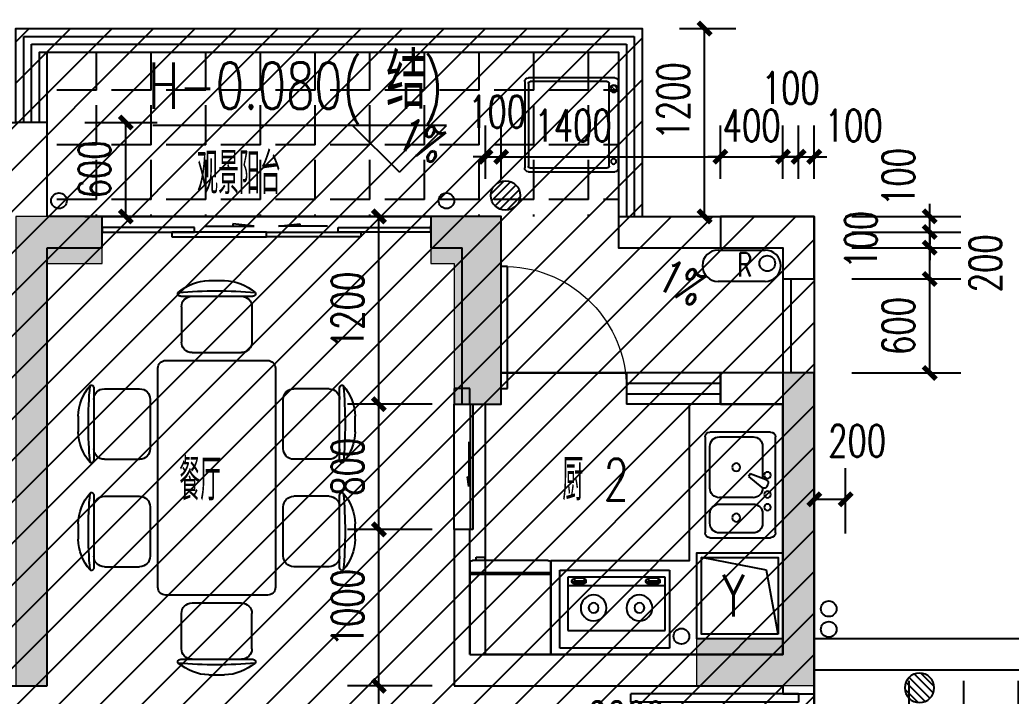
# Model space of a CAD drawing. Extents: x 184967 to 628822, y -100826 to 121332.
# Drawn here: x 264050 to 270383, y 16157 to 20479 of the extents above; entities that cross this region are included whole.
import ezdxf

# ---------------------------------------------------------------- set-up
doc = ezdxf.new("R2010")
doc.units = 0
doc.header["$MEASUREMENT"] = 0
for name, color, linetype in [('1-涂料1', 251, 'Continuous'), ('DIM_ELEV', 3, 'Continuous'), ('EQUIP_地漏', 7, 'Continuous'), ('fur', 252, 'Continuous'), ('lvtry', 9, 'Continuous'), ('PS', 60, 'Continuous'), ('pub_dim1', 190, 'Continuous'), ('PUB_TEXT', 7, 'Continuous'), ('TEXT', 7, 'Continuous'), ('VPIPE-凝结', 150, 'TG_N'), ('VPIPE-废水', 31, 'TG_F'), ('VPIPE-直饮', 140, 'TG_Y'), ('VPIPE-给水', 3, 'TG_J'), ('VPIPE-雨水', 4, 'TG_Y'), ('WALL', 145, 'Continuous'), ('WINDOW', 141, 'Continuous'), ('栏杆', 4, 'Continuous'), ('热水器', 1, 'Continuous'), ('看线', 67, 'Continuous'), ('面积匡算', 1, 'Continuous')]:
    doc.layers.add(name, color=color, linetype=linetype)
doc.layers.add('4#6#-col-2F~31F$0$COLU', color=7, linetype='Continuous', lineweight=0)
doc.layers.add('4#6#-col-2F~31F$0$COLU_HATCH', color=251, linetype='Continuous', lineweight=0)
doc.styles.add('_TCH_DIM', font='SIMPLEX', dxfattribs={"bigfont": 'GBCBIG'})
doc.styles.add('_TCH_DIM_T3', font='SIMPLEX', dxfattribs={"width": 0.705882, "bigfont": 'GBCBIG'})
doc.styles.add('DIM_FONT', font='SIMPLEX.shx', dxfattribs={"width": 0.8})
doc.styles.add('TG_LINETYPE', font='GBXWXT', dxfattribs={"width": 0.7, "height": 3, "bigfont": 'GBCBIG'})
doc.styles.add('宋体', font='romans.shx', dxfattribs={"height": 2, "bigfont": 'gbcbig.shx'})
doc.linetypes.add('TG_F', pattern='A,3,-0.34,["F",TG_LINETYPE,S=0.1,R=0,X=-0.2,Y=-0.08],0', length=3.34)
doc.linetypes.add('TG_J', pattern='A,3,-0.34,["J",TG_LINETYPE,S=0.1,R=0,X=-0.2,Y=-0.08],0', length=3.34)
doc.linetypes.add('TG_N', pattern='A,3,-0.34,["N",TG_LINETYPE,S=0.1,R=0,X=-0.23,Y=-0.08],0', length=3.34)
doc.linetypes.add('TG_Y', pattern='A,3,-0.34,["Y",TG_LINETYPE,S=0.1,R=0,X=-0.23,Y=-0.08],0', length=3.34)
doc.dimstyles.new('_TCH_ARCH&&80', dxfattribs={"dimtxt": 204, "dimasz": 80, "dimexe": 200, "dimexo": 240, "dimgap": 98, "dimtad": 1, "dimdec": 0, "dimzin": 0, "dimdsep": 46, "dimtxsty": '_TCH_DIM_T3', "dimblk": 'ARCHTICK', "dimcen": 0.09, "dimclrt": 7, "dimazin": 2, "dimtfac": 1, "dimtdec": 0, "dimtix": 1, "dimtmove": 2, "dimatfit": 3, "dimfxl": 0, "dimtolj": 1, "dimtzin": 0, "dimarcsym": 0})

# ---------------------------------------------------------------- blocks, each defined once
blk = doc.blocks.new('A$C1C2A28CF')
for p, q in [((835.4, 2520), (934.6, 2520)), ((655, 2420), (1115, 2420)), ((660, 2352.5), (660, 2127.5)), ((1110, 2352.5), (1110, 2127.5)), ((727.5, 2060), (1042.5, 2060)), ((1210, 2010), (560, 2010)), ((510, 1960), (510, 560)), ((1260, 560), (1260, 1960)), ((100, 1373.4), (100, 1833.4)), ((167.5, 1828.4), (392.5, 1828.4)), ((1602.5, 1828.4), (1377.5, 1828.4)), ((1670, 1833.4), (1670, 1373.4)), ((460, 1445.9), (460, 1760.9)), ((1310, 1760.9), (1310, 1445.9)), ((0, 1553.8), (0, 1653)), ((1770, 1653), (1770, 1553.8)), ((167.5, 1378.4), (392.5, 1378.4)), ((1602.5, 1378.4), (1377.5, 1378.4)), ((100, 686.6), (100, 1146.6)), ((167.5, 1141.6), (392.5, 1141.6)), ((1602.5, 1141.6), (1377.5, 1141.6)), ((1670, 1146.6), (1670, 686.6)), ((460, 759.1), (460, 1074.1)), ((1310, 1074.1), (1310, 759.1)), ((0, 867), (0, 966.2)), ((1770, 966.2), (1770, 867)), ((167.5, 691.6), (392.5, 691.6)), ((1602.5, 691.6), (1377.5, 691.6)), ((560, 510), (1210, 510)), ((727.5, 460), (1042.5, 460)), ((660, 167.5), (660, 392.5)), ((1110, 167.5), (1110, 392.5)), ((655, 100), (1115, 100)), ((835.4, 0), (934.6, 0))]:
    blk.add_line(p, q)
for centre, radius, start, end in [((845.2, 2204.6), 315.6, 91.76514, 130.72654), ((924.8, 2204.6), 315.6, 49.27346, 88.23486), ((645.8, 2436.1), 10, 130.72654, 202.66999), ((655, 2440), 20, 202.66999, 270), ((885, -257.8), 2712.7, 84.8023, 95.1977), ((727.5, 2352.5), 67.5, 90, 180), ((1042.5, 2352.5), 67.5, 0, 90), ((1115, 2440), 20, 270, 337.33001), ((1124.2, 2436.1), 10, 337.33001, 49.27346), ((727.5, 2127.5), 67.5, 180, 270), ((1042.5, 2127.5), 67.5, 270, 0), ((560, 1960), 50, 90, 180), ((1210, 1960), 50, 0, 90), ((315.4, 1643.3), 315.6, 139.27346, 178.23486), ((2777.8, 1603.4), 2712.7, 174.8023, 185.1977), ((83.9, 1842.6), 10, 67.33001, 139.27346), ((80, 1833.4), 20, 0, 67.33001), ((1690, 1833.4), 20, 112.66999, 180), ((1686.1, 1842.6), 10, 40.72654, 112.66999), ((-1007.8, 1603.4), 2712.7, 354.8023, 5.1977), ((1454.6, 1643.3), 315.6, 1.76514, 40.72654), ((167.5, 1760.9), 67.5, 90, 180), ((392.5, 1760.9), 67.5, 0, 90), ((1377.5, 1760.9), 67.5, 90, 180), ((1602.5, 1760.9), 67.5, 0, 90), ((315.4, 1563.6), 315.6, 181.76514, 220.72654), ((1454.6, 1563.6), 315.6, 319.27346, 358.23486), ((167.5, 1445.9), 67.5, 180, 270), ((392.5, 1445.9), 67.5, 270, 0), ((1377.5, 1445.9), 67.5, 180, 270), ((1602.5, 1445.9), 67.5, 270, 0), ((83.9, 1364.2), 10, 220.72654, 292.66999), ((80, 1373.4), 20, 292.66999, 0), ((1690, 1373.4), 20, 180, 247.33001), ((1686.1, 1364.2), 10, 247.33001, 319.27346), ((315.4, 956.4), 315.6, 139.27346, 178.23486), ((2777.8, 916.6), 2712.7, 174.8023, 185.1977), ((83.9, 1155.8), 10, 67.33001, 139.27346), ((80, 1146.6), 20, 0, 67.33001), ((167.5, 1074.1), 67.5, 90, 180), ((392.5, 1074.1), 67.5, 0, 90), ((1377.5, 1074.1), 67.5, 90, 180), ((1602.5, 1074.1), 67.5, 0, 90), ((1690, 1146.6), 20, 112.66999, 180), ((1686.1, 1155.8), 10, 40.72654, 112.66999), ((-1007.8, 916.6), 2712.7, 354.8023, 5.1977), ((1454.6, 956.4), 315.6, 1.76514, 40.72654), ((315.4, 876.7), 315.6, 181.76514, 220.72654), ((1454.6, 876.7), 315.6, 319.27346, 358.23486), ((167.5, 759.1), 67.5, 180, 270), ((392.5, 759.1), 67.5, 270, 0), ((1377.5, 759.1), 67.5, 180, 270), ((1602.5, 759.1), 67.5, 270, 0), ((83.9, 677.4), 10, 220.72654, 292.66999), ((80, 686.6), 20, 292.66999, 0), ((1690, 686.6), 20, 180, 247.33001), ((1686.1, 677.4), 10, 247.33001, 319.27346), ((560, 560), 50, 180, 270), ((1210, 560), 50, 270, 0), ((727.5, 392.5), 67.5, 90, 180), ((1042.5, 392.5), 67.5, 0, 90), ((727.5, 167.5), 67.5, 180, 270), ((1042.5, 167.5), 67.5, 270, 0), ((645.8, 83.9), 10, 157.33001, 229.27346), ((655, 80), 20, 90, 157.33001), ((845.2, 315.4), 315.6, 229.27346, 268.23486), ((885, 2777.8), 2712.7, 264.8023, 275.1977), ((924.8, 315.4), 315.6, 271.76514, 310.72654), ((1115, 80), 20, 22.66999, 90), ((1124.2, 83.9), 10, 310.72654, 22.66999)]:
    blk.add_arc(centre, radius, start, end)
blk = doc.blocks.new('$PLAN$00000400')
at = {"layer": 'lvtry', "linetype": 'ByBlock'}
for p, q in [((-517, 0), (0, 0)), ((-517, -583.8), (-517, 0)), ((0, 0), (0, -583.8)), ((0, -511.5), (-517, -511.5)), ((0, -522.6), (-517, -522.6)), ((-16.7, -600.4), (-500.3, -600.4)), ((-477.5, -600.4), (-477.5, -622.7)), ((-477.5, -622.7), (-421.9, -622.7)), ((-421.9, -622.7), (-421.9, -600.4))]:
    blk.add_line(p, q, dxfattribs=at)
for centre, start, end in [((-500.3, -583.8), 180, 270), ((-16.7, -583.8), 270, 0)]:
    blk.add_arc(centre, 16.7, start, end, dxfattribs=at)
blk = doc.blocks.new('A$C59110635')
at = {"layer": 'lvtry', "ltscale": 10000}
for p, q in [((54.9, 539), (470, 620)), ((-20, 130), (54.9, 539))]:
    blk.add_line(p, q, dxfattribs=at)
for points in [[(-50, 100), (500, 100), (500, 650), (-50, 650)], [(-20, 130), (470, 130), (470, 620), (-20, 620)]]:
    blk.add_lwpolyline(points, close=True, dxfattribs=at)
at = {"layer": 'PUB_TEXT', "style": '宋体', "width": 0.7}
blk.add_text('Y', height=265.8, dxfattribs=at).set_placement((193.9, 243.8))
blk = doc.blocks.new('$TwtSys$00000141')
for p, q in [((-94.2, 7.7), (-10.1, 91.8)), ((-94.2, 7.7), (-10.1, 91.8)), ((-87.2, -35.1), (35.1, 87.2)), ((-87.2, -35.1), (35.1, 87.2)), ((-66.5, -66.5), (66.5, 66.5)), ((-66.5, -66.5), (66.5, 66.5)), ((-32.4, -87.1), (87.6, 32.9)), ((-32.4, -87.1), (87.6, 32.9)), ((11.4, -92.3), (92.3, -11.4)), ((11.4, -92.3), (92.3, -11.4))]:
    blk.add_line(p, q)
blk.add_circle((0, 0), 94)
blk.add_circle((0, 0), 94)
blk = doc.blocks.new('R')
at = {"layer": '热水器'}
for points in [[(394599.3, -34606.2), (394899.3, -34606.2)], [(394899.3, -34806.2), (394599.3, -34806.2)]]:
    blk.add_lwpolyline(points, dxfattribs=at)
for centre, start, end in [((394599.3, -34706.2), 90, 270), ((394899.3, -34706.2), 270, 90)]:
    blk.add_arc(centre, 100, start, end, dxfattribs=at)
at = {"layer": '热水器', "style": '宋体', "width": 0.7}
blk.add_text('R', height=151.9, dxfattribs=at).set_placement((394721.3, -34776.2))
blk = doc.blocks.new('M_E25ESP')
at = {"layer": 'lvtry'}
for p, q in [((30.7, 337.5), (419.3, 337.5)), ((0, -306.8), (0, 306.8)), ((358, 306.8), (143.2, 306.8)), ((450, 306.8), (450, -306.8)), ((81.8, 245.5), (81.8, 40)), ((419.3, -20.5), (419.3, 245.5)), ((58.9, 31.4), (162.5, 70.2)), ((162.5, 70.2), (172.8, 52.5)), ((48.4, 2), (56.6, -12.3)), ((172.8, 52.5), (87.3, -17.8)), ((143.2, -81.8), (358, -81.8)), ((358, -122.7), (143.2, -122.7)), ((81.8, -184.1), (81.8, -245.5)), ((419.3, -245.5), (419.3, -184.1)), ((143.2, -306.8), (358, -306.8)), ((419.3, -337.5), (30.7, -337.5))]:
    blk.add_line(p, q, dxfattribs=at)
for centre, radius in [((250.6, 112.5), 25.6), ((51.1, 61.4), 20.5), ((51.1, -61.4), 20.5), ((51.1, -143.2), 20.5), ((250.6, -209.7), 25.6)]:
    blk.add_circle(centre, radius, dxfattribs=at)
for centre, radius, start, end in [((30.7, 306.8), 30.7, 90, 180), ((419.3, 306.8), 30.7, 0, 90), ((143.2, 245.5), 61.4, 90, 180), ((358, 245.5), 61.4, 0, 90), ((66.1, 12.3), 20.5, 110.53768, 210), ((74.3, -2), 20.5, 210, 309.46232), ((143.2, -20.5), 61.4, 180, 270), ((358, -20.5), 61.4, 270, 0), ((143.2, -184.1), 61.4, 90, 180), ((358, -184.1), 61.4, 0, 90), ((143.2, -245.5), 61.4, 180, 270), ((358, -245.5), 61.4, 270, 0), ((30.7, -306.8), 30.7, 180, 270), ((419.3, -306.8), 30.7, 270, 0)]:
    blk.add_arc(centre, radius, start, end, dxfattribs=at)
at = {"layer": 'lvtry', "style": 'DIM_FONT', "width": 0.8, "flags": 9}
for tag in ['YSIZE', 'XSIZE']:
    blk.add_attdef(tag, (0, 0), '', height=0.5, dxfattribs=at)
blk = doc.blocks.new('$DorLib2D$00000001')
for p, q in [((0.45, 0.975), (0.5, 0.975)), ((0.45, 0), (0.45, 0.975)), ((0.5, 0), (0.5, 0.975)), ((0.5, 0), (0.45, 0))]:
    blk.add_line(p, q)
at = {"lineweight": 13}
blk.add_arc((0.475, 0), 0.975, 91.46928, 180, dxfattribs=at)
blk = doc.blocks.new('$DORLIB2D$00000129')
at = {"color": 0, "linetype": 'Continuous'}
for p, q in [((-0.5, 0.545), (-0.5, 0.6866)), ((-0.5, 0.6866), (0.5, 0.6866)), ((0.5, 0.6866), (0.5, 0.545)), ((0.5, 0.545), (-0.5, 0.545)), ((-0.5, 0.5), (-0.5, 0.545)), ((0.5, 0.5), (0.5, 0.545)), ((-0.2, 0.4375), (0.1584, 0.4375)), ((0.1584, 0.4375), (0.0804, 0.3408)), ((0.0804, 0.3408), (0.0804, 0.4375))]:
    blk.add_line(p, q, dxfattribs=at)
blk = doc.blocks.new('$plan$00001601')
at = {"layer": 'lvtry'}
for p, q in [((-350, 15.5, 0), (350, 15.5, 0)), ((-350, -484.5, 0), (-350, 15.5, 0)), ((350, 15.5, 0), (350, -484.5, 0)), ((-323.5, -97.6, 0), (-323.5, -440, 0)), ((299.3, -97.6, 0), (-323.5, -97.6, 0)), ((299.3, -440, 0), (299.3, -97.6, 0)), ((-323.5, -384.3, 0), (299.3, -384.3, 0)), ((-323.5, -440, 0), (299.3, -440, 0)), ((-290.9, -406.5, 0), (-290.8, -418.2, 0)), ((-215.7, -416, 0), (-280.4, -416, 0)), ((-280.4, -416, 0), (-280.4, -432.6, 0)), ((-280.4, -432.6, 0), (-215.7, -432.6, 0)), ((-215.7, -432.6, 0), (-215.7, -416, 0)), ((-199.1, -407.7, 0), (-199.1, -418.2, 0)), ((182.1, -406.5, 0), (182.2, -418.2, 0)), ((192.6, -416, 0), (192.6, -432.6, 0)), ((257.3, -416, 0), (192.6, -416, 0)), ((192.6, -432.6, 0), (257.3, -432.6, 0)), ((257.3, -432.6, 0), (257.3, -416, 0)), ((273.9, -407.7, 0), (273.9, -418.2, 0)), ((350, -484.5, 0), (-350, -484.5, 0))]:
    blk.add_line(p, q, dxfattribs=at)
for points in [[(-199.1, -407.7, 0.259034), (-201, -404.3, 0.076276), (-212.5, -399.3, 0.036515), (-226.1, -396.9, 0.026615), (-244.9, -395.9, 0.026615), (-263.8, -396.9, 0.036515), (-277.3, -399.3, 0.076276), (-288.9, -404.3, 0.259034), (-290.8, -407.7, 0.078462), (-290.6, -408.9, 0.056762)], [(-199.1, -418.2, 0.259034), (-201, -414.8, 0.076276), (-212.5, -409.9, 0.036515), (-226.1, -407.4, 0.026615), (-244.9, -406.4, 0.026615), (-263.8, -407.4, 0.036515), (-277.3, -409.9, 0.076276), (-288.9, -414.8, 0.259034), (-290.8, -418.2, 0.259034), (-288.9, -421.6, 0.056762), (-280.4, -425.6, 0.036515)], [(-215.7, -427.3, 0.008736), (-212.5, -426.6, 0.076276), (-201, -421.6, 0.259034), (-199.1, -418.2, 0.259034)], [(273.9, -407.7, 0.259034), (272, -404.3, 0.076276), (260.5, -399.3, 0.036515), (246.9, -396.9, 0.026615), (228.1, -395.9, 0.026615), (209.2, -396.9, 0.036515), (195.7, -399.3, 0.076276), (184.1, -404.3, 0.259034), (182.2, -407.7, 0.078462), (182.4, -408.9, 0.056762)], [(273.9, -418.2, 0.259034), (272, -414.8, 0.076276), (260.5, -409.9, 0.036515), (246.9, -407.4, 0.026615), (228.1, -406.4, 0.026615), (209.2, -407.4, 0.036515), (195.7, -409.9, 0.076276), (184.1, -414.8, 0.259034), (182.2, -418.2, 0.259034), (184.1, -421.6, 0.056762), (192.6, -425.6, 0.036515)], [(257.3, -427.3, 0.008736), (260.5, -426.6, 0.076276), (272, -421.6, 0.259034), (273.9, -418.2, 0.259034)]]:
    blk.add_lwpolyline(points, format="xyb", dxfattribs=at)
for centre, radius, start, end in [((-158.4, -243, 0), 82.5, 0.96398, 0), ((134.3, -243, 0), 82.5, 180, 179.03602), ((-158.4, -243, 0), 31.6, 0.65318, 0), ((134.3, -243, 0), 31.6, 180, 179.34682)]:
    blk.add_arc(centre, radius, start, end, dxfattribs=at)
blk = doc.blocks.new('$WINLIB2D$00000001')
at = {"color": 0}
for points in [[(-0.5, 0.5), (-0.5, -0.5)], [(-0.5, 0.5), (0.5, 0.5)], [(0.5, -0.5), (0.5, 0.5)], [(0.5, 0.167), (-0.5, 0.167)], [(0.5, -0.167), (-0.5, -0.167)], [(-0.5, -0.5), (0.5, -0.5)]]:
    blk.add_lwpolyline(points, dxfattribs=at)
blk = doc.blocks.new('$DorLib2D$00000138')
at = {"color": 0, "linetype": 'Continuous'}
for p, q in [((-0.2875, 0), (-0.2875, 0.1538)), ((-0.2875, 0.1538), (0, 0.1538)), ((0, 0.1538), (0, 0)), ((0.2875, 0.1538), (0, 0.1538)), ((0.2875, 0), (0.2875, 0.1538)), ((-0.5, -0.1399), (-0.5, 0)), ((-0.5, 0), (-0.2187, 0)), ((0, 0), (-0.2875, 0)), ((-0.2187, 0), (-0.2187, -0.1399)), ((0, 0), (0.2875, 0)), ((0.2187, 0), (0.2187, -0.1399)), ((0.5, 0), (0.2187, 0)), ((0.5, 0), (0.5, -0.1946)), ((0.5, -0.1399), (0.5, 0)), ((-0.2187, -0.1399), (-0.5, -0.1399)), ((0.2187, -0.1399), (0.5, -0.1399)), ((-0.1857, -0.186), (-0.037, -0.186)), ((-0.037, -0.186), (-0.1019, -0.2583)), ((-0.1019, -0.2583), (-0.1019, -0.186)), ((0.1857, -0.186), (0.037, -0.186)), ((0.037, -0.186), (0.1019, -0.2583)), ((0.1019, -0.2583), (0.1019, -0.186))]:
    blk.add_line(p, q, dxfattribs=at)
blk = doc.blocks.new('$plan$00000401')
for p, q in [((-276, 0), (276, 0)), ((-300, -576), (-300, -24)), ((-276, -528), (-276, -35.6)), ((-264, -23.6), (264, -23.6)), ((276, -35.6), (276, -528)), ((300, -24), (300, -576)), ((264, -540), (-264, -540)), ((276, -600), (-276, -600))]:
    blk.add_line(p, q)
at = {"lineweight": 13}
blk.add_line((-218.2, -581.8), (-242.5, -557.6), dxfattribs=at)
for centre, radius in [((-230.4, -569.7), 23.2), ((234, -568), 17.2)]:
    blk.add_circle(centre, radius)
blk.add_circle((-230.4, -569.7), 17.2, dxfattribs=at)
for centre, radius, start, end in [((-276, -24), 24, 90, 180), ((276, -24), 24, 0, 90), ((-264, -35.6), 12, 90, 180), ((264, -35.6), 12, 0, 90), ((-264, -528), 12, 180, 270), ((264, -528), 12, 270, 0), ((-276, -576), 24, 180, 270), ((276, -576), 24, 270, 0)]:
    blk.add_arc(centre, radius, start, end)
blk = doc.blocks.new('_ArchTick')
at = {"color": 0, "linetype": 'ByBlock', "const_width": 0.4}
blk.add_lwpolyline([(-0.5, -0.5), (0.5, 0.5)], dxfattribs=at)
blk = doc.blocks.new('*D508')
at = {"layer": 'Defpoints', "color": 0, "transparency": 16777216}
for p in [(9018.8, -2300), (9600, -2300), (9600, -3600)]:
    blk.add_point(p, dxfattribs=at)
at = {"layer": 'pub_dim1', "color": 0, "lineweight": -2, "transparency": 16777216}
for p, q in [((9360, -2300), (8818.8, -2300)), ((9018.8, -3600), (9018.8, -2300)), ((9360, -3600), (8818.8, -3600))]:
    blk.add_line(p, q, dxfattribs=at)
at = {"layer": 'pub_dim1', "color": 0, "lineweight": -2, "transparency": 16777216, "xscale": 80, "yscale": 80, "zscale": 80}
for p, rotation in [((9018.8, -2300), 90), ((9018.8, -3600), 270)]:
    blk.add_blockref('_ArchTick', p, dxfattribs=dict(at, rotation=rotation))
at = {"layer": 'pub_dim1', "color": 7, "transparency": 16777216, "insert": (8818.8, -2950), "char_height": 204, "attachment_point": 5, "rotation": 90, "style": '_TCH_DIM_T3'}
blk.add_mtext('\\A1;1300', dxfattribs=at)
blk = doc.blocks.new('*D509')
at = {"layer": 'Defpoints', "color": 0, "transparency": 16777216}
for p in [(9018.8, -1300), (9600, -1300), (9600, -2300)]:
    blk.add_point(p, dxfattribs=at)
at = {"layer": 'pub_dim1', "color": 0, "lineweight": -2, "transparency": 16777216}
for p, q in [((9360, -1300), (8818.8, -1300)), ((9018.8, -2300), (9018.8, -1300)), ((9360, -2300), (8818.8, -2300))]:
    blk.add_line(p, q, dxfattribs=at)
at = {"layer": 'pub_dim1', "color": 0, "lineweight": -2, "transparency": 16777216, "xscale": 80, "yscale": 80, "zscale": 80}
for p, rotation in [((9018.8, -1300), 90), ((9018.8, -2300), 270)]:
    blk.add_blockref('_ArchTick', p, dxfattribs=dict(at, rotation=rotation))
at = {"layer": 'pub_dim1', "color": 7, "transparency": 16777216, "insert": (8818.8, -1800), "char_height": 204, "attachment_point": 5, "rotation": 90, "style": '_TCH_DIM_T3'}
blk.add_mtext('\\A1;1000', dxfattribs=at)
blk = doc.blocks.new('*D510')
at = {"layer": 'Defpoints', "color": 0, "transparency": 16777216}
for p in [(9018.8, -500), (9600, -500), (9600, -1300)]:
    blk.add_point(p, dxfattribs=at)
at = {"layer": 'pub_dim1', "color": 0, "lineweight": -2, "transparency": 16777216}
for p, q in [((9360, -500), (8818.8, -500)), ((9018.8, -1300), (9018.8, -500)), ((9360, -1300), (8818.8, -1300))]:
    blk.add_line(p, q, dxfattribs=at)
at = {"layer": 'pub_dim1', "color": 0, "lineweight": -2, "transparency": 16777216, "xscale": 80, "yscale": 80, "zscale": 80}
for p, rotation in [((9018.8, -500), 90), ((9018.8, -1300), 270)]:
    blk.add_blockref('_ArchTick', p, dxfattribs=dict(at, rotation=rotation))
at = {"layer": 'pub_dim1', "color": 7, "transparency": 16777216, "insert": (8818.8, -900), "char_height": 204, "attachment_point": 5, "rotation": 90, "style": '_TCH_DIM_T3'}
blk.add_mtext('\\A1;800', dxfattribs=at)
blk = doc.blocks.new('*D511')
at = {"layer": 'Defpoints', "color": 0, "transparency": 16777216}
for p in [(9018.8, 700), (9600, 700), (9600, -500)]:
    blk.add_point(p, dxfattribs=at)
at = {"layer": 'pub_dim1', "color": 0, "lineweight": -2, "transparency": 16777216}
for p, q in [((9360, 700), (8818.8, 700)), ((9018.8, -500), (9018.8, 700)), ((9360, -500), (8818.8, -500))]:
    blk.add_line(p, q, dxfattribs=at)
at = {"layer": 'pub_dim1', "color": 0, "lineweight": -2, "transparency": 16777216, "xscale": 80, "yscale": 80, "zscale": 80}
for p, rotation in [((9018.8, 700), 90), ((9018.8, -500), 270)]:
    blk.add_blockref('_ArchTick', p, dxfattribs=dict(at, rotation=rotation))
at = {"layer": 'pub_dim1', "color": 7, "transparency": 16777216, "insert": (8818.8, 100), "char_height": 204, "attachment_point": 5, "rotation": 90, "style": '_TCH_DIM_T3'}
blk.add_mtext('\\A1;1200', dxfattribs=at)
blk = doc.blocks.new('*D512')
at = {"layer": 'Defpoints', "color": 0, "transparency": 16777216}
for p in [(9500, -2300), (11700, -2300), (11700, -2702)]:
    blk.add_point(p, dxfattribs=at)
at = {"layer": 'pub_dim1', "color": 0, "lineweight": -2, "transparency": 16777216}
for p, q in [((9500, -2540), (9500, -2902)), ((11700, -2540), (11700, -2902)), ((9500, -2702), (11700, -2702))]:
    blk.add_line(p, q, dxfattribs=at)
at = {"layer": 'pub_dim1', "color": 0, "lineweight": -2, "transparency": 16777216, "xscale": 80, "yscale": 80, "zscale": 80, "rotation": 180}
blk.add_blockref('_ArchTick', (9500, -2702), dxfattribs=at)
at = {"layer": 'pub_dim1', "color": 0, "lineweight": -2, "transparency": 16777216, "xscale": 80, "yscale": 80, "zscale": 80}
blk.add_blockref('_ArchTick', (11700, -2702), dxfattribs=at)
at = {"layer": 'pub_dim1', "color": 7, "transparency": 16777216, "insert": (10600, -2502), "char_height": 204, "attachment_point": 5, "style": '_TCH_DIM_T3'}
blk.add_mtext('\\A1;2200', dxfattribs=at)
blk = doc.blocks.new('*D513')
at = {"layer": 'Defpoints', "color": 0, "transparency": 16777216}
for p in [(11800, 300), (12537.3, 300), (11800, -300)]:
    blk.add_point(p, dxfattribs=at)
at = {"layer": 'pub_dim1', "color": 0, "lineweight": -2, "transparency": 16777216}
for p, q in [((12040, 300), (12737.3, 300)), ((12537.3, -300), (12537.3, 300)), ((12040, -300), (12737.3, -300))]:
    blk.add_line(p, q, dxfattribs=at)
at = {"layer": 'pub_dim1', "color": 0, "lineweight": -2, "transparency": 16777216, "xscale": 80, "yscale": 80, "zscale": 80}
for p, rotation in [((12537.3, 300), 90), ((12537.3, -300), 270)]:
    blk.add_blockref('_ArchTick', p, dxfattribs=dict(at, rotation=rotation))
at = {"layer": 'pub_dim1', "color": 7, "transparency": 16777216, "insert": (12337.3, 0), "char_height": 204, "attachment_point": 5, "rotation": 90, "style": '_TCH_DIM_T3'}
blk.add_mtext('\\A1;600', dxfattribs=at)
blk = doc.blocks.new('*D514')
at = {"layer": 'Defpoints', "color": 0, "transparency": 16777216}
for p in [(11800, 500), (12537.3, 500), (11800, 300)]:
    blk.add_point(p, dxfattribs=at)
at = {"layer": 'pub_dim1', "color": 0, "lineweight": -2, "transparency": 16777216}
for p, q in [((12040, 500), (12737.3, 500)), ((12537.3, 300), (12537.3, 500)), ((12040, 300), (12737.3, 300))]:
    blk.add_line(p, q, dxfattribs=at)
at = {"layer": 'pub_dim1', "color": 0, "lineweight": -2, "transparency": 16777216, "xscale": 80, "yscale": 80, "zscale": 80}
for p, rotation in [((12537.3, 500), 90), ((12537.3, 300), 270)]:
    blk.add_blockref('_ArchTick', p, dxfattribs=dict(at, rotation=rotation))
at = {"layer": 'pub_dim1', "color": 7, "transparency": 16777216, "insert": (12892.9, 400), "char_height": 204, "attachment_point": 5, "rotation": 90, "style": '_TCH_DIM_T3'}
blk.add_mtext('\\A1;200', dxfattribs=at)
blk = doc.blocks.new('*D515')
at = {"layer": 'Defpoints', "color": 0, "transparency": 16777216}
for p in [(11800, 600), (12537.3, 600), (11800, 500)]:
    blk.add_point(p, dxfattribs=at)
at = {"layer": 'pub_dim1', "color": 0, "lineweight": -2, "transparency": 16777216}
for p, q in [((12537.3, 600), (12537.3, 680)), ((12040, 600), (12737.3, 600)), ((12537.3, 500), (12537.3, 600)), ((12040, 500), (12737.3, 500)), ((12537.3, 500), (12537.3, 420))]:
    blk.add_line(p, q, dxfattribs=at)
at = {"layer": 'pub_dim1', "color": 0, "lineweight": -2, "transparency": 16777216, "xscale": 80, "yscale": 80, "zscale": 80}
for p, rotation in [((12537.3, 600), 270), ((12537.3, 500), 90)]:
    blk.add_blockref('_ArchTick', p, dxfattribs=dict(at, rotation=rotation))
at = {"layer": 'pub_dim1', "color": 7, "transparency": 16777216, "insert": (12097.3, 550), "char_height": 204, "attachment_point": 5, "rotation": 90, "style": '_TCH_DIM_T3'}
blk.add_mtext('\\A1;100', dxfattribs=at)
blk = doc.blocks.new('*D516')
at = {"layer": 'Defpoints', "color": 0, "transparency": 16777216}
for p in [(11800, 700), (12537.3, 700), (11800, 600)]:
    blk.add_point(p, dxfattribs=at)
at = {"layer": 'pub_dim1', "color": 0, "lineweight": -2, "transparency": 16777216}
for p, q in [((12537.3, 700), (12537.3, 780)), ((12040, 700), (12737.3, 700)), ((12537.3, 600), (12537.3, 700)), ((12040, 600), (12737.3, 600)), ((12537.3, 600), (12537.3, 520))]:
    blk.add_line(p, q, dxfattribs=at)
at = {"layer": 'pub_dim1', "color": 0, "lineweight": -2, "transparency": 16777216, "xscale": 80, "yscale": 80, "zscale": 80}
for p, rotation in [((12537.3, 700), 270), ((12537.3, 600), 90)]:
    blk.add_blockref('_ArchTick', p, dxfattribs=dict(at, rotation=rotation))
at = {"layer": 'pub_dim1', "color": 7, "transparency": 16777216, "insert": (12337.3, 951.4), "char_height": 204, "attachment_point": 5, "rotation": 90, "style": '_TCH_DIM_T3'}
blk.add_mtext('\\A1;100', dxfattribs=at)
blk = doc.blocks.new('*D517')
at = {"layer": 'Defpoints', "color": 0, "transparency": 16777216}
for p in [(11800, 1081), (11700, 700), (11800, 700)]:
    blk.add_point(p, dxfattribs=at)
at = {"layer": 'pub_dim1', "color": 0, "lineweight": -2, "transparency": 16777216}
for p, q in [((11700, 940), (11700, 1281)), ((11800, 940), (11800, 1281)), ((11700, 1081), (11620, 1081)), ((11700, 1081), (11800, 1081)), ((11800, 1081), (11880, 1081))]:
    blk.add_line(p, q, dxfattribs=at)
at = {"layer": 'pub_dim1', "color": 0, "lineweight": -2, "transparency": 16777216, "xscale": 80, "yscale": 80, "zscale": 80}
blk.add_blockref('_ArchTick', (11700, 1081), dxfattribs=at)
at = {"layer": 'pub_dim1', "color": 0, "lineweight": -2, "transparency": 16777216, "xscale": 80, "yscale": 80, "zscale": 80, "rotation": 180}
blk.add_blockref('_ArchTick', (11800, 1081), dxfattribs=at)
at = {"layer": 'pub_dim1', "color": 7, "transparency": 16777216, "insert": (12051.4, 1281), "char_height": 204, "attachment_point": 5, "style": '_TCH_DIM_T3'}
blk.add_mtext('\\A1;100', dxfattribs=at)
blk = doc.blocks.new('*D518')
at = {"layer": 'Defpoints', "color": 0, "transparency": 16777216}
for p in [(11700, 1081), (11600, 700), (11700, 700)]:
    blk.add_point(p, dxfattribs=at)
at = {"layer": 'pub_dim1', "color": 0, "lineweight": -2, "transparency": 16777216}
for p, q in [((11600, 940), (11600, 1281)), ((11700, 940), (11700, 1281)), ((11600, 1081), (11520, 1081)), ((11600, 1081), (11700, 1081)), ((11700, 1081), (11780, 1081))]:
    blk.add_line(p, q, dxfattribs=at)
at = {"layer": 'pub_dim1', "color": 0, "lineweight": -2, "transparency": 16777216, "xscale": 80, "yscale": 80, "zscale": 80}
blk.add_blockref('_ArchTick', (11600, 1081), dxfattribs=at)
at = {"layer": 'pub_dim1', "color": 0, "lineweight": -2, "transparency": 16777216, "xscale": 80, "yscale": 80, "zscale": 80, "rotation": 180}
blk.add_blockref('_ArchTick', (11700, 1081), dxfattribs=at)
at = {"layer": 'pub_dim1', "color": 7, "transparency": 16777216, "insert": (11650, 1521), "char_height": 204, "attachment_point": 5, "style": '_TCH_DIM_T3'}
blk.add_mtext('\\A1;100', dxfattribs=at)
blk = doc.blocks.new('*D519')
at = {"layer": 'Defpoints', "color": 0, "transparency": 16777216}
for p in [(11600, 1081), (11200, 700), (11600, 700)]:
    blk.add_point(p, dxfattribs=at)
at = {"layer": 'pub_dim1', "color": 0, "lineweight": -2, "transparency": 16777216}
for p, q in [((11200, 940), (11200, 1281)), ((11600, 940), (11600, 1281)), ((11200, 1081), (11120, 1081)), ((11200, 1081), (11600, 1081)), ((11600, 1081), (11680, 1081))]:
    blk.add_line(p, q, dxfattribs=at)
at = {"layer": 'pub_dim1', "color": 0, "lineweight": -2, "transparency": 16777216, "xscale": 80, "yscale": 80, "zscale": 80}
blk.add_blockref('_ArchTick', (11200, 1081), dxfattribs=at)
at = {"layer": 'pub_dim1', "color": 0, "lineweight": -2, "transparency": 16777216, "xscale": 80, "yscale": 80, "zscale": 80, "rotation": 180}
blk.add_blockref('_ArchTick', (11600, 1081), dxfattribs=at)
at = {"layer": 'pub_dim1', "color": 7, "transparency": 16777216, "insert": (11400, 1281), "char_height": 204, "attachment_point": 5, "style": '_TCH_DIM_T3'}
blk.add_mtext('\\A1;400', dxfattribs=at)
blk = doc.blocks.new('*D520')
at = {"layer": 'Defpoints', "color": 0, "transparency": 16777216}
for p in [(11200, 1081), (9800, 700), (11200, 700)]:
    blk.add_point(p, dxfattribs=at)
at = {"layer": 'pub_dim1', "color": 0, "lineweight": -2, "transparency": 16777216}
for p, q in [((9800, 940), (9800, 1281)), ((11200, 940), (11200, 1281)), ((9800, 1081), (11200, 1081))]:
    blk.add_line(p, q, dxfattribs=at)
at = {"layer": 'pub_dim1', "color": 0, "lineweight": -2, "transparency": 16777216, "xscale": 80, "yscale": 80, "zscale": 80, "rotation": 180}
blk.add_blockref('_ArchTick', (9800, 1081), dxfattribs=at)
at = {"layer": 'pub_dim1', "color": 0, "lineweight": -2, "transparency": 16777216, "xscale": 80, "yscale": 80, "zscale": 80}
blk.add_blockref('_ArchTick', (11200, 1081), dxfattribs=at)
at = {"layer": 'pub_dim1', "color": 7, "transparency": 16777216, "insert": (10259.5, 1281), "char_height": 204, "attachment_point": 5, "style": '_TCH_DIM_T3'}
blk.add_mtext('\\A1;1400', dxfattribs=at)
blk = doc.blocks.new('*D521')
at = {"layer": 'Defpoints', "color": 0, "transparency": 16777216}
for p in [(9800, 1081), (9700, 700), (9800, 700)]:
    blk.add_point(p, dxfattribs=at)
at = {"layer": 'pub_dim1', "color": 0, "lineweight": -2, "transparency": 16777216}
for p, q in [((9700, 940), (9700, 1281)), ((9800, 940), (9800, 1281)), ((9700, 1081), (9620, 1081)), ((9700, 1081), (9800, 1081)), ((9800, 1081), (9880, 1081))]:
    blk.add_line(p, q, dxfattribs=at)
at = {"layer": 'pub_dim1', "color": 0, "lineweight": -2, "transparency": 16777216, "xscale": 80, "yscale": 80, "zscale": 80}
blk.add_blockref('_ArchTick', (9700, 1081), dxfattribs=at)
at = {"layer": 'pub_dim1', "color": 0, "lineweight": -2, "transparency": 16777216, "xscale": 80, "yscale": 80, "zscale": 80, "rotation": 180}
blk.add_blockref('_ArchTick', (9800, 1081), dxfattribs=at)
at = {"layer": 'pub_dim1', "color": 7, "transparency": 16777216, "insert": (9774.5, 1368.5), "char_height": 204, "attachment_point": 5, "style": '_TCH_DIM_T3'}
blk.add_mtext('\\A1;100', dxfattribs=at)
blk = doc.blocks.new('*D522')
at = {"layer": 'Defpoints', "color": 0, "transparency": 16777216}
for p in [(6900, 1300), (7402.1, 1300), (6900, 700)]:
    blk.add_point(p, dxfattribs=at)
at = {"layer": 'pub_dim1', "color": 0, "lineweight": -2, "transparency": 16777216}
for p, q in [((7140, 1300), (7602.1, 1300)), ((7402.1, 700), (7402.1, 1300)), ((7140, 700), (7602.1, 700))]:
    blk.add_line(p, q, dxfattribs=at)
at = {"layer": 'pub_dim1', "color": 0, "lineweight": -2, "transparency": 16777216, "xscale": 80, "yscale": 80, "zscale": 80}
for p, rotation in [((7402.1, 1300), 90), ((7402.1, 700), 270)]:
    blk.add_blockref('_ArchTick', p, dxfattribs=dict(at, rotation=rotation))
at = {"layer": 'pub_dim1', "color": 7, "transparency": 16777216, "insert": (7202.1, 1000), "char_height": 204, "attachment_point": 5, "rotation": 90, "style": '_TCH_DIM_T3'}
blk.add_mtext('\\A1;600', dxfattribs=at)
blk = doc.blocks.new('*D547')
at = {"layer": 'Defpoints', "color": 0, "transparency": 16777216}
for p in [(10700, 1900), (11099.2, 1900), (10700, 700)]:
    blk.add_point(p, dxfattribs=at)
at = {"layer": 'pub_dim1', "color": 0, "lineweight": -2, "transparency": 16777216}
for p, q in [((10940, 1900), (11299.2, 1900)), ((11099.2, 700), (11099.2, 1900)), ((10940, 700), (11299.2, 700))]:
    blk.add_line(p, q, dxfattribs=at)
at = {"layer": 'pub_dim1', "color": 0, "lineweight": -2, "transparency": 16777216, "xscale": 80, "yscale": 80, "zscale": 80}
for p, rotation in [((11099.2, 1900), 90), ((11099.2, 700), 270)]:
    blk.add_blockref('_ArchTick', p, dxfattribs=dict(at, rotation=rotation))
at = {"layer": 'pub_dim1', "color": 7, "transparency": 16777216, "insert": (10899.2, 1437.9), "char_height": 204, "attachment_point": 5, "rotation": 90, "style": '_TCH_DIM_T3'}
blk.add_mtext('\\A1;1200', dxfattribs=at)
blk = doc.blocks.new('核心筒')
at = {"layer": '1-涂料1'}
h = blk.add_hatch(dxfattribs=at)
h.set_pattern_fill('ANGLE', color=256, scale=100, style=0)
h.set_pattern_definition([(180, (607805.83, 52323), (0, 349.25), [254, -95.25]), (90, (607805.83, 52323), (349.25, 2e-14), [254, -95.25])])
h.paths.add_polyline_path([(-7300.1, -1495.8), (-7300.1, -350), (-7300.1, -200), (-5958.8, -218.3), (5500, -200), (5500, -1450)])
at = {"layer": '看线'}
for points in [[(0, 0), (-7700, 0)], [(0, -200), (-7700, -200)]]:
    blk.add_lwpolyline(points, dxfattribs=at)
at = {"layer": 'EQUIP_地漏', "xscale": -1, "rotation": 180}
blk.add_blockref('$TwtSys$00000141', (-7027.5, -312.3), dxfattribs=at)
blk = doc.blocks.new('4.6.31')
at = {"layer": '4#6#-col-2F~31F$0$COLU_HATCH'}
for points in [[(-1750, 18300), (-2300, 18300), (-2300, 15300), (-2100, 15300), (-2100, 18000), (-1750, 18000)], [(350, 18300), (350, 18000), (500, 18000), (500, 17100), (800, 17100), (800, 18300)], [(2800, 17300), (2800, 15300), (2050, 15300), (2050, 15600), (2600, 15600), (2600, 17300)]]:
    blk.add_hatch(color=252, dxfattribs=at).paths.add_polyline_path(points)
at = {"layer": '4#6#-col-2F~31F$0$COLU', "color": 6}
for points in [[(-1750, 18300), (-2300, 18300), (-2300, 15300), (-2300, 15300), (-2100, 15300), (-2100, 18000), (-1750, 18000)], [(350, 18300), (350, 18000), (500, 18000), (500, 17100), (800, 17100), (800, 18300)], [(2800, 17300), (2800, 15300), (2050, 15300), (2050, 15600), (2600, 15600), (2600, 17300)]]:
    blk.add_lwpolyline(points, close=True, dxfattribs=at)
blk = doc.blocks.new('46s')
at = {"layer": 'VPIPE-凝结', "linetype": 'Continuous'}
blk.add_circle((7025, 1300.1), 50, dxfattribs=at)
at = {"layer": 'VPIPE-废水', "linetype": 'Continuous'}
for centre in [(9500.3, 1300.1), (11550, 900.1)]:
    blk.add_circle(centre, 50, dxfattribs=at)
at = {"layer": 'VPIPE-直饮', "linetype": 'Continuous'}
blk.add_circle((11942.7, -1307.3), 50, dxfattribs=at)
at = {"layer": 'VPIPE-给水', "linetype": 'Continuous'}
blk.add_circle((11001.4, -1483.2), 50, dxfattribs=at)
at = {"layer": 'VPIPE-雨水', "linetype": 'Continuous'}
blk.add_circle((11942.7, -1438.7), 50, dxfattribs=at)
blk = doc.blocks.new('*D645')
at = {"layer": 'Defpoints', "color": 0, "transparency": 16777216}
for p in [(269325.2, 17414.7), (269125.2, 16956.3), (269325.2, 16956.3)]:
    blk.add_point(p, dxfattribs=at)
at = {"layer": 'pub_dim1', "color": 0, "lineweight": -2, "transparency": 16777216}
for p, q in [((269125.2, 17196.3), (269125.2, 17614.7)), ((269325.2, 17196.3), (269325.2, 17614.7)), ((269125.2, 17414.7), (269325.2, 17414.7))]:
    blk.add_line(p, q, dxfattribs=at)
at = {"layer": 'pub_dim1', "color": 0, "lineweight": -2, "transparency": 16777216, "xscale": 80, "yscale": 80, "zscale": 80, "rotation": 180}
blk.add_blockref('_ArchTick', (269125.2, 17414.7), dxfattribs=at)
at = {"layer": 'pub_dim1', "color": 0, "lineweight": -2, "transparency": 16777216, "xscale": 80, "yscale": 80, "zscale": 80}
blk.add_blockref('_ArchTick', (269325.2, 17414.7), dxfattribs=at)
at = {"layer": 'pub_dim1', "color": 7, "transparency": 16777216, "insert": (269399.4, 17788.6), "char_height": 204, "attachment_point": 5, "style": '_TCH_DIM_T3'}
blk.add_mtext('\\A1;200', dxfattribs=at)
blk = doc.blocks.new('B')
at = {"layer": '1-涂料1'}
h = blk.add_hatch(dxfattribs=at)
h.set_pattern_fill('ANGLE', color=256, scale=100, angle=90, style=0)
h.set_pattern_definition([(90, (-1014763, -90683.5), (-349.25, 2e-14), [254, -95.25]), (180, (-1014763, -90683.5), (-4e-14, -349.25), [254, -95.25])])
h.paths.add_polyline_path([(9800, 700), (10550, 700), (10550, 1750), (6900, 1750), (6900, 700), (9800, 700)])
blk.add_lwpolyline([(6900, 700), (6900, 1750), (10550, 1750), (10550, 500), (11200, 500), (11200, 500), (11600, 500), (11600, 300), (11650, 300), (11650, -300), (11600, -300), (11600, -2100), (9700, -2100), (9700, -500), (9800, -500), (9800, 700)], close=True, dxfattribs=at)
at = {"layer": 'DIM_ELEV'}
for p, q in [((9451.2, 1281.8), (7574.5, 1281.8)), ((9151.2, 981.8), (8851.2, 1281.8)), ((9151.2, 981.8), (9451.2, 1281.8))]:
    blk.add_line(p, q, dxfattribs=at)
at = {"layer": 'lvtry'}
blk.add_lwpolyline([(11600, -500), (11000, -500), (11000, -1500), (10117, -1500), (10117, -2100)], dxfattribs=at)
at = {"layer": 'PS'}
for points in [[(9086.9, 1113.2, 0, 0, 0), (9381.7, 985.1, 80, 0, 0), (9656.8, 865.5, 0, 0, 0)], [(10994.1, 91.3, 0, 0, 0), (10706.5, 234.8, 80, 0, 0), (10438, 368.7, 0, 0, 0)]]:
    blk.add_lwpolyline(points, format="xyseb", dxfattribs=at)
at = {"layer": 'WALL'}
for p, q in [((6900, 1300), (6700, 1300)), ((6900, 700), (6900, 1300)), ((7250, 700), (6900, 700)), ((7250, 500), (7250, 700)), ((9800, 700), (9350, 700)), ((9350, 700), (9350, 500)), ((9800, -300), (9800, 700)), ((6900, -2300), (6900, 500)), ((6900, 500), (7250, 500)), ((6900, -2300), (6900, 500)), ((9350, 500), (9550, 500)), ((9550, -500), (9550, 500)), ((9800, -500), (9800, -300)), ((11800, -300), (11200, -300)), ((11200, -300), (11200, -500)), ((11800, -2200), (11800, -300)), ((11800, -2200), (11800, -300)), ((9500, -400), (9500, -500)), ((9600, -400), (9500, -400)), ((9600, -500), (9600, -400)), ((9500, -500), (9600, -500)), ((9550, -500), (9800, -500)), ((11200, -500), (11600, -500)), ((11600, -2100), (11600, -500)), ((11600, -2100), (11600, -500)), ((9600, -1300), (9500, -1300)), ((9500, -1300), (9500, -2300)), ((9600, -2100), (9600, -1300)), ((9600, -2100), (11600, -2100)), ((11800, -2350), (11800, -2200)), ((5999.7, -2300), (6900, -2300)), ((9500, -2300), (11600, -2300)), ((11600, -2300), (11600, -2350)), ((11600, -2350), (11800, -2350))]:
    blk.add_line(p, q, dxfattribs=at)
blk.add_lwpolyline([(11800, 700), (11200, 700), (11200, 500), (11600, 500), (11600, 300), (11800, 300), (11800, 700)], dxfattribs=at)
at = {"layer": 'WINDOW'}
for p, q in [((7250, 700), (9350, 700)), ((10600, -300), (9800, -300)), ((9800, -300), (10600, -300)), ((9500, -1300), (9500, -500)), ((11800, -3450), (11800, -2350))]:
    blk.add_line(p, q, dxfattribs=at)
at = {"layer": '栏杆'}
for p, q in [((6750, 1300), (6750, 1850)), ((6750, 1850), (10650, 1850)), ((10650, 1850), (10650, 700)), ((6800, 1300), (6800, 1800)), ((6800, 1800), (10600, 1800)), ((10600, 1800), (10600, 700))]:
    blk.add_line(p, q, dxfattribs=at)
at = {"layer": '看线'}
for p, q in [((6700, 1900), (10700, 1900)), ((10700, 1900), (10700, 700)), ((10550, 700), (11700, 700))]:
    blk.add_line(p, q, dxfattribs=at)
for points in [[(6850, 1300), (6850, 1750), (10550, 1750), (10550, 500), (11200, 500)], [(11600, 300), (11600, -300)], [(11800, 300), (11800, -300)]]:
    blk.add_lwpolyline(points, dxfattribs=at)
at = {"layer": 'EQUIP_地漏', "rotation": 180}
blk.add_blockref('$TwtSys$00000141', (9827.4, 833.7), dxfattribs=at)
at = {"layer": 'fur', "xscale": -1, "rotation": 180}
blk.add_blockref('A$C1C2A28CF', (7097.6, 289.8), dxfattribs=at)
at = {"layer": 'lvtry', "yscale": -1, "rotation": 270}
blk.add_blockref('$plan$00000401', (9950, 1285.6), dxfattribs=at)
at = {"layer": 'lvtry', "xscale": -1}
for name, p in [('M_E25ESP', (11552.1, -1015.4)), ('A$C59110635', (11550, -2100))]:
    blk.add_blockref(name, p, dxfattribs=at)
at = {"layer": 'lvtry', "extrusion": (0, 0, -1), "zscale": -1, "rotation": 180}
blk.add_blockref('$PLAN$00000400', (-10117, -2100), dxfattribs=at)
at = {"layer": 'lvtry', "extrusion": (0, 0, -1), "yscale": -1, "zscale": -1}
blk.add_blockref('$plan$00001601', (-10524.7, -2044.4, 0), dxfattribs=at)
at = {"layer": 'TEXT'}
blk.add_blockref('R', (-383413.7, 35091.1), dxfattribs=at)
at = {"layer": 'WINDOW'}
for name, p, xscale, yscale, zscale in [('$DorLib2D$00000138', (8300, 600), 2100, -200, 2100), ('$DorLib2D$00000001', (10200, -400), -800, 800, -800), ('$WINLIB2D$00000001', (10900, -400), -600, -200, -600)]:
    blk.add_blockref(name, p, dxfattribs=dict(at, xscale=xscale, yscale=yscale, zscale=zscale))
at = {"layer": 'WINDOW', "rotation": 90}
for name, p, xscale, yscale, zscale in [('$DORLIB2D$00000129', (9550, -900), -800, -100, -800), ('$DorLib2D$00000001', (11700, -2900), 1100, 1100, 1100)]:
    blk.add_blockref(name, p, dxfattribs=dict(at, xscale=xscale, yscale=yscale, zscale=zscale))
at = {"layer": 'PUB_TEXT', "style": '_TCH_DIM'}
blk.add_text('结', height=357.4, dxfattribs=at).set_placement((9064.5, 1386.8))
at = {"layer": 'PUB_TEXT', "style": '_TCH_DIM', "width": 0.705882}
for s, p in [('H-0.080(', (7544.5, 1386.8)), (')', (9302.8, 1386.8))]:
    blk.add_text(s, height=297.5, dxfattribs=at).set_placement(p)
for rotation, p in [(336.50777, (9120.4, 1146.4)), (333.48951, (10780.7, 246.7))]:
    blk.add_text('1%', height=212.5, rotation=rotation, dxfattribs=at).set_placement(p)
at = {"layer": 'TEXT', "style": '宋体', "width": 0.7}
for s, height, p in [('观景阳台', 265.82, (7857.1, 842)), ('餐厅', 265.82, (7743.2, -1116)), ('厨', 265.8, (10190.5, -1115.1)), ('2', 265.8, (10455.2, -1115.1))]:
    blk.add_text(s, height=height, dxfattribs=at).set_placement(p)
at = {"layer": 'pub_dim1'}
for base, p1, p2, angle, text, picture, middle in [((11099.2, 1900), (10700, 700), (10700, 1900), 90, '1200', '*D547', (10899.2, 1437.9)), ((11700, 1081), (11600, 700), (11700, 700), 0, '100', '*D518', (11650, 1521)), ((9800, 1081), (9700, 700), (9800, 700), 0, '100', '*D521', (9774.5, 1368.5)), ((11200, 1081), (9800, 700), (11200, 700), 360, '1400', '*D520', (10259.5, 1281)), ((11800, 1081), (11700, 700), (11800, 700), 0, '100', '*D517', (12051.4, 1281)), ((12537.3, 700), (11800, 600), (11800, 700), 90, '100', '*D516', (12337.3, 951.4)), ((12537.3, 600), (11800, 500), (11800, 600), 90, '100', '*D515', (12097.3, 550)), ((12537.3, 500), (11800, 300), (11800, 500), 90, '200', '*D514', (12892.9, 400))]:
    dim = blk.add_linear_dim(base=base, p1=p1, p2=p2, angle=angle, text=text, dimstyle='_TCH_ARCH&&80', dxfattribs=at)
    dim.commit()
    dim.dimension.update_dxf_attribs({"geometry": picture, "text_midpoint": middle, "dimtype": 129})
for p1, p2, distance, text, picture, middle in [((11200, 700), (11600, 700), 381, '400', '*D519', (11400, 1281)), ((6900, 700), (6900, 1300), -502.1, '600', '*D522', (7202.1, 1000)), ((9600, -500), (9600, 700), 581.2, '1200', '*D511', (8818.8, 100)), ((11800, -300), (11800, 300), -737.3, '600', '*D513', (12337.3, 0)), ((9600, -1300), (9600, -500), 581.2, '800', '*D510', (8818.8, -900)), ((9600, -2300), (9600, -1300), 581.2, '1000', '*D509', (8818.8, -1800)), ((9600, -3600), (9600, -2300), 581.2, '1300', '*D508', (8818.8, -2950)), ((9500, -2300), (11700, -2300), -402, '2200', '*D512', (10600, -2502))]:
    dim = blk.add_aligned_dim(p1=p1, p2=p2, distance=distance, text=text, dimstyle='_TCH_ARCH&&80', dxfattribs=at)
    dim.commit()
    dim.dimension.update_dxf_attribs({"geometry": picture, "text_midpoint": middle})

msp = doc.modelspace()

# ---------------------------------------------------------------- hatches: boundary and pattern name
at = {"layer": '面积匡算'}
h = msp.add_hatch(dxfattribs=at)
h.set_pattern_fill('ANSI31', color=3, scale=1500)
h.paths.add_polyline_path([(267125.2, 9922.5), (266575.2, 9922.5), (266575.2, 9522.5), (259925.2, 9522.5), (259925.2, 10722.5), (256625.2, 10722.5), (256625.2, 17922.5), (257325.2, 17922.5), (257325.2, 18522.5), (259225.2, 18522.5), (259225.2, 19822.5), (264025.2, 19822.5), (264025.2, 20422.5), (268025.2, 20422.5), (268025.2, 19222.5), (269125.2, 19222.5), (269125.2, 15022.5), (269525.2, 15022.5), (269525.2, 11922.5), (268425.2, 11922.5), (268425.2, 11322.5), (267125.2, 11322.5)])

# ---------------------------------------------------------------- linework, layer by layer
at = {"layer": 'WALL', "color": 1, "linetype": 'ByBlock'}
msp.add_lwpolyline([(267125.2, 9922.5), (266575.2, 9922.5), (266575.2, 9522.5), (259925.2, 9522.5), (259925.2, 10722.5), (256625.2, 10722.5), (256625.2, 17922.5), (257325.2, 17922.5), (257325.2, 18522.5), (259225.2, 18522.5), (259225.2, 19822.5), (264025.2, 19822.5), (264025.2, 20422.5), (268025.2, 20422.5), (268025.2, 19222.5), (269125.2, 19222.5), (269125.2, 15022.5), (269525.2, 15022.5), (269525.2, 11922.5), (268425.2, 11922.5), (268425.2, 11322.5), (267125.2, 11322.5), (267125.2, 9922.5)], dxfattribs=at)

# ---------------------------------------------------------------- block references
at = {"layer": 'WALL'}
for name, p in [('B', (257325.2, 18522.5)), ('46s', (257275.2, 18022.4)), ('4.6.31', (266325.2, 922.5)), ('核心筒', (276825.2, 16522.5))]:
    msp.add_blockref(name, p, dxfattribs=at)

# ---------------------------------------------------------------- dimensions: what is measured, and where the dimension line sits
at = {"layer": 'pub_dim1'}
dim = msp.add_linear_dim(base=(269325.2, 17414.7), p1=(269125.2, 16956.3), p2=(269325.2, 16956.3), angle=0, text='200', dimstyle='_TCH_ARCH&&80', dxfattribs=at)
dim.commit()
dim.dimension.update_dxf_attribs({"geometry": '*D645', "text_midpoint": (269399.4, 17788.6), "dimtype": 161})

doc.saveas('drawing.dxf')
